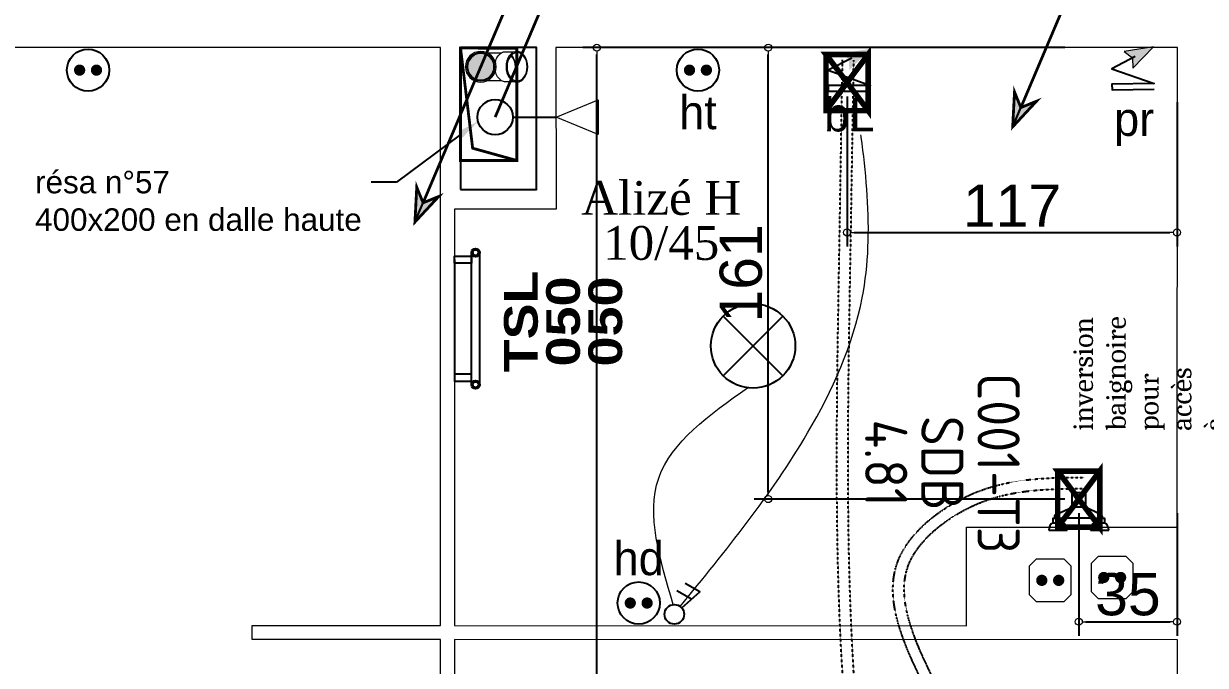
# Model space of a CAD drawing. Header units: millimetres. Extents: x 454430 to 532383, y -370512 to -310890.
# Drawn here: x 463723 to 467927, y -331088 to -328806 of the extents above; entities that cross this region are included whole.
import ezdxf
from ezdxf import colors
from ezdxf.entities.mleader import LeaderData, LeaderLine
from ezdxf.math import Vec2, Vec3

# ---------------------------------------------------------------- set-up
doc = ezdxf.new("R2010")
doc.units = ezdxf.units.MM
doc.set_wipeout_variables(frame=1)
doc.linetypes.add('prlm_ef', pattern=[0.165, 0.1, -0.065])
doc.linetypes.add('prlm_gaz', pattern=[36, 24, -3, 0, -3, 0, -3, 0, -3])
for name, color, linetype, lineweight in [('_GAZELEC-BOITE INCORPO', 36, 'Continuous', 18), ('_GAZELEC-RESERVATION', 1, 'Continuous', 18), ('_GAZELEC-RESERVATION 2', 132, 'Continuous', 18)]:
    doc.layers.add(name, color=color, linetype=linetype, lineweight=lineweight)
for name, color, linetype in [('_GAZELEC-EAU CHAUDE', 1, 'Continuous'), ('GAZ-EU FLECHE', 42, 'Continuous'), ('GAZ-FLECHE VMC', 93, 'Continuous'), ('gaz-modifications', 30, 'Continuous'), ('prlm-CHAUFF-CONV', 20, 'Continuous'), ('prlm-EAU-CHU', 42, 'Continuous'), ('prlm-EAU-EF', 161, 'Continuous'), ('prlm-EAU-EUEV', 25, 'Continuous'), ('prlm-ELEC-CFO', 201, 'Continuous'), ('prlm-GAZ', 20, 'Continuous'), ('prlm-GT', 242, 'Continuous'), ('prlm-MOD', 64, 'Continuous'), ('prlm-VMC', 93, 'Continuous')]:
    doc.layers.add(name, color=color, linetype=linetype)
doc.layers.add('prlm-xpoly', color=7, linetype='Continuous', plot=False)
doc.layers.add('prlm-ZEROPLOT', color=254, linetype='Continuous', plot=False)
doc.styles.add('Arial', font='arial.ttf')
doc.styles.add('prlm-chauff-rad', font='ariblk.ttf', dxfattribs={"height": 12})
doc.styles.add('prlm-elec-cfo', font='comic.ttf', dxfattribs={"height": 12})
doc.styles.add('prlm-mod', font='cambriaz.ttf', dxfattribs={"height": 18})
doc.styles.add('prlm-vmc', font='pala.ttf', dxfattribs={"height": 14})
doc.styles.add('prlm-xpoly', font='isocp.shx', dxfattribs={"height": 15})
doc.styles.get("Standard").update_dxf_attribs({"font": 'arial.ttf'})
doc.dimstyles.new('200', dxfattribs={"dimtxt": 150, "dimasz": 25, "dimexe": 50, "dimexo": 50, "dimgap": 20, "dimtad": 1, "dimdec": 0, "dimlfac": 0.1, "dimdsep": 46, "dimtxsty": 'Arial', "dimblk1": 'DOTBLANK', "dimblk2": 'DOTBLANK', "dimsah": 1, "dimcen": 25, "dimclrd": 5, "dimclre": 5, "dimadec": 0, "dimazin": 0, "dimtfac": 1, "dimtdec": 0, "dimtmove": 0, "dimatfit": 3, "dimldrblk": 'DOTBLANK', "dimfxl": 50, "dimtolj": 1, "dimtzin": 0, "dimarcsym": 0})

# ---------------------------------------------------------------- blocks, each defined once
blk = doc.blocks.new('xi.PCHT')
at = {"color": 0, "lineweight": 5}
blk.add_wipeout([(-7.5, -7.5), (7.5, -7.5), (7.5, 7.5), (-7.5, 7.5)], dxfattribs=at).dxf.layer = 'prlm-ELEC-CFO'
at = {"layer": 'prlm-ELEC-CFO', "color": 0, "linetype": 'ByBlock', "lineweight": 5, "const_width": 2}
for points in [[(-4, 0, 1), (-2, 0, 1)], [(2, 0, 1), (4, 0, 1)]]:
    blk.add_lwpolyline(points, format="xyb", close=True, dxfattribs=at)
at = {"layer": 'prlm-ELEC-CFO', "color": 0, "linetype": 'ByBlock', "lineweight": -2}
blk.add_circle((0, 0), 7.5, dxfattribs=at)
blk = doc.blocks.new('xi.PCHD')
at = {"color": 0, "lineweight": 5}
blk.add_wipeout([(-7.5, -7.5), (7.5, -7.5), (7.5, 7.5), (-7.5, 7.5)], dxfattribs=at).dxf.layer = 'prlm-ELEC-CFO'
at = {"layer": 'prlm-ELEC-CFO', "color": 0, "linetype": 'ByBlock', "lineweight": 5, "const_width": 2}
for points in [[(-4, 0, 1), (-2, 0, 1)], [(2, 0, 1), (4, 0, 1)]]:
    blk.add_lwpolyline(points, format="xyb", close=True, dxfattribs=at)
at = {"layer": 'prlm-ELEC-CFO', "color": 0, "linetype": 'ByBlock', "lineweight": -2}
blk.add_circle((0, 0), 7.5, dxfattribs=at)
blk = doc.blocks.new('xi.PR')
at = {"layer": 'prlm-ELEC-CFO', "lineweight": 5}
blk.add_hatch(color=0, dxfattribs=at).paths.add_polyline_path([(-3, 6), (-0.1, 3.7), (0, 0), (7.5, 7.5)])
at = {"layer": 'prlm-ELEC-CFO', "color": 0}
blk.add_lwpolyline([(0.95, 4.23), (-7.5, 0), (7.5, -5.5), (-7.5, -5.5), (-7.5, -7.5), (7.5, -7.5)], dxfattribs=at)
at = {"layer": 'prlm-ELEC-CFO', "color": 0, "lineweight": 5, "flags": 128}
blk.add_lwpolyline([(-3, 6), (-0.1, 3.7), (0, 0), (7.5, 7.5)], close=True, dxfattribs=at)
blk = doc.blocks.new('xi.DA')
at = {"layer": 'prlm-ELEC-CFO', "color": 0}
for points in [[(4.05, 1.39), (-1.17, 4.34)], [(0.61, -1.67), (7.04, 4.05), (1.81, 7.01)]]:
    blk.add_lwpolyline(points, dxfattribs=at)
blk.add_circle((-2, -4), 3.5, dxfattribs=at)
blk = doc.blocks.new('xi.PTCE')
at = {"layer": 'prlm-ELEC-CFO', "color": 0}
for points in [[(-10.61, 10.61), (10.61, -10.61)], [(10.61, 10.61), (-10.61, -10.61)]]:
    blk.add_lwpolyline(points, dxfattribs=at)
at = {"layer": 'prlm-ELEC-CFO', "color": 0, "linetype": 'ByBlock'}
blk.add_circle((0, 0), 15, dxfattribs=at)
blk = doc.blocks.new('xi.BL')
at = {"color": 0, "lineweight": 5}
blk.add_wipeout([(-7.5, -7.5), (7.5, -7.5), (7.5, 7.5), (-7.5, 7.5)], dxfattribs=at).dxf.layer = 'prlm-ELEC-CFO'
at = {"layer": 'prlm-ELEC-CFO', "lineweight": 5}
blk.add_hatch(color=0, dxfattribs=at).paths.add_polyline_path([(-3, 6), (-0.1, 3.7), (0, 0), (7.5, 7.5)])
at = {"layer": 'prlm-ELEC-CFO', "color": 0}
blk.add_lwpolyline([(0.95, 4.23), (-7.5, 0), (7.5, -5.5), (-7.5, -5.5), (-7.5, -7.5), (7.5, -7.5)], dxfattribs=at)
blk = doc.blocks.new('xi.PCGTL')
at = {"layer": 'prlm-ELEC-CFO', "color": 0, "lineweight": 0}
blk.add_lwpolyline([(-7.5, -5), (-5, -7.5), (5, -7.5), (7.5, -5), (7.5, 5), (5, 7.5), (-5, 7.5), (-7.5, 5)], close=True, dxfattribs=at)
at = {"layer": 'prlm-ELEC-CFO', "color": 0, "linetype": 'ByBlock', "lineweight": 5, "const_width": 2}
for points in [[(-4, 0, 1), (-2, 0, 1)], [(2, 0, 1), (4, 0, 1)]]:
    blk.add_lwpolyline(points, format="xyb", close=True, dxfattribs=at)
blk = doc.blocks.new('xi.PC')
at = {"color": 0, "lineweight": 5}
blk.add_wipeout([(-7.5, -7.5), (7.5, -7.5), (7.5, 7.5), (-7.5, 7.5)], dxfattribs=at).dxf.layer = 'prlm-ELEC-CFO'
at = {"layer": 'prlm-ELEC-CFO', "color": 0, "linetype": 'ByBlock', "lineweight": 5, "const_width": 2}
for points in [[(-4, 0, 1), (-2, 0, 1)], [(2, 0, 1), (4, 0, 1)]]:
    blk.add_lwpolyline(points, format="xyb", close=True, dxfattribs=at)
at = {"layer": 'prlm-ELEC-CFO', "color": 0, "linetype": 'ByBlock', "lineweight": -2}
blk.add_circle((0, 0), 7.5, dxfattribs=at)
blk = doc.blocks.new('xi.dchrob')
at = {"layer": 'prlm-MOD', "color": 161}
for p, q in [((8.16, -2.3), (8.16, 2.3)), ((13.38, 1.16), (13.38, -1.16))]:
    blk.add_line(p, q, dxfattribs=at)
for points in [[(0, 10.66), (0, 4.16)], [(4.19, -5.66), (4.19, 5.66)], [(5.77, 7.56), (8.16, 2.38)], [(0, -4.16), (0, -10.66)], [(5.77, -7.26), (8.16, -2.37)]]:
    blk.add_lwpolyline(points, dxfattribs=at)
for points in [[(2.5, 9.16), (4.19, 9.16), (4.19, 5.66), (2.5, 5.66)], [(13.38, -2.37), (8.16, -2.37), (8.16, 2.38), (13.38, 2.38)], [(2.5, -5.66), (4.19, -5.66), (4.19, -9.16), (2.5, -9.16)]]:
    blk.add_lwpolyline(points, close=True, dxfattribs=at)
for centre, radius, start, end in [((0, 7.41), 3.25, 32.579, 90), ((4.65, 7.56), 1.13, 0, 114.0743), ((0, 7.41), 3.25, 270, 327.421), ((0, -7.41), 3.25, 32.579, 90), ((4.65, -7.26), 1.13, 245.9257, 360), ((0, -7.41), 3.25, 270, 327.421)]:
    blk.add_arc(centre, radius, start, end, dxfattribs=at)
blk = doc.blocks.new('xi.eu')
at = {"layer": 'prlm-EAU-EUEV', "linetype": 'ByBlock', "lineweight": -2}
h = blk.add_hatch(color=0, dxfattribs=at)
edge = h.paths.add_edge_path()
edge.add_arc((0, 0), 5, 0, 360)
at = {"layer": 'prlm-EAU-EUEV', "color": 0, "linetype": 'ByBlock', "lineweight": 5}
blk.add_circle((0, 0), 5, dxfattribs=at)
blk = doc.blocks.new('xi.cee1')
at = {"layer": 'prlm-EAU-CHU', "color": 0, "lineweight": 13}
for p, q in [((7.43, 5), (2.17, 5)), ((12.09, 5.34), (8.77, 5.34)), ((2.17, -5), (7.43, -5)), ((8.77, -5.34), (12.09, -5.34))]:
    blk.add_line(p, q, dxfattribs=at)
for radius in [5.45, 4.69]:
    blk.add_circle((0, 0), radius, dxfattribs=at)
for centre, radius, start, end in [((10.09, 0.78), 4.99, 122.4397, 169.5051), ((8.79, 2.49), 2.86, 90.508, 118.9381), ((6.35, 0), 5.87, 317.8112, 42.1667), ((6.14, 0), 6.3, 318.9248, 41.0752), ((10.09, -0.78), 4.99, 190.4949, 237.5603), ((8.79, -2.49), 2.86, 241.0619, 269.492)]:
    blk.add_arc(centre, radius, start, end, dxfattribs=at)
for centre, major_axis, ratio in [((12.84, 0), (0, -5.44), 0.708306), ((12.94, 0), (0, -5.05), 0.707331)]:
    blk.add_ellipse(centre, major_axis=major_axis, ratio=ratio, dxfattribs=at)
blk = doc.blocks.new('xi.be')
at = {"layer": 'prlm-VMC', "color": 0, "linetype": 'ByBlock', "lineweight": 5, "flags": 128}
blk.add_lwpolyline([(-6.17, -15), (6.17, -15), (0, 0)], close=True, dxfattribs=at)
at = {"layer": 'prlm-VMC', "color": 0, "linetype": 'ByBlock', "lineweight": 5}
blk.add_solid([(0, -1), (5.17, -14), (-5.17, -14), (0, -1)], dxfattribs=at)
blk = doc.blocks.new('xi.tsl-050-050')
at = {"layer": 'prlm-CHAUFF-CONV', "linetype": 'ByBlock', "lineweight": -2}
h = blk.add_hatch(color=0, dxfattribs=at)
edge = h.paths.add_edge_path()
edge.add_arc((-23.5, 7.5), 1.5, 0, 360)
edge = h.paths.add_edge_path(flags=17)
edge.add_arc((-23.5, 7.5), 1, 0, 360)
edge = h.paths.add_edge_path()
edge.add_arc((23.5, 7.5), 1.5, 0, 360)
edge = h.paths.add_edge_path(flags=17)
edge.add_arc((23.5, 7.5), 1, 0, 360)
at = {"layer": 'prlm-CHAUFF-CONV', "color": 0, "linetype": 'ByBlock', "lineweight": -2, "flags": 128}
for points in [[(23.5, 9), (-23.5, 9)], [(23.5, 6), (-23.5, 6)]]:
    blk.add_lwpolyline(points, dxfattribs=at)
at = {"layer": 'prlm-CHAUFF-CONV', "color": 0, "linetype": 'ByBlock', "lineweight": -2}
for points in [[(-19.73, 0), (-22.27, 0), (-22.27, 6), (-19.73, 6)], [(19.73, 0), (22.27, 0), (22.27, 6), (19.73, 6)]]:
    blk.add_lwpolyline(points, close=True, dxfattribs=at)
for centre, radius in [((-23.5, 7.5), 1.5), ((-23.5, 7.5), 1), ((23.5, 7.5), 1.5), ((23.5, 7.5), 1)]:
    blk.add_circle(centre, radius, dxfattribs=at)
at = {"layer": 'prlm-ZEROPLOT', "linetype": 'ByBlock', "lineweight": -2, "flags": 128}
blk.add_lwpolyline([(-21, 0), (21, 0)], dxfattribs=at)
blk = doc.blocks.new('FLECHE2')
h = blk.add_hatch(color=256)
h.dxf.hatch_style = 1
h.paths.add_polyline_path([(496271.9, -370023.3), (496278.4, -369899.2), (496300.9, -369954.8), (496356.5, -369932.3)])
at = {"const_width": 10}
for points in [[(496066.7, -370507.2), (496300.9, -369954.8), (496356.5, -369932.3), (496271.9, -370023.3), (496300.9, -369954.8), (496278.4, -369899.2), (496271.9, -370023.3), (496356.5, -369932.3), (496300.9, -369954.8), (496278.4, -369899.2), (496271.9, -370023.3)], [(496271.9, -370023.3), (496278.4, -369899.2), (496300.9, -369954.8), (496356.5, -369932.3), (496271.9, -370023.3)]]:
    blk.add_lwpolyline(points, dxfattribs=at)
blk = doc.blocks.new('FLECHE1')
h = blk.add_hatch(color=256)
h.dxf.hatch_style = 1
h.paths.add_polyline_path([(495907.1, -370439.6), (495913.6, -370315.5), (495936.1, -370371.1), (495991.7, -370348.6)])
for p, q in [((495907.1, -370439.6), (496141.3, -369887.2)), ((495913.6, -370315.5), (495907.1, -370439.6)), ((495913.6, -370315.5), (495907.1, -370439.6)), ((495991.7, -370348.6), (495907.1, -370439.6)), ((495907.1, -370439.6), (495991.7, -370348.6)), ((495936.1, -370371.1), (495913.6, -370315.5)), ((495936.1, -370371.1), (495913.6, -370315.5)), ((495936.1, -370371.1), (495991.7, -370348.6)), ((495991.7, -370348.6), (495936.1, -370371.1)), ((495907.1, -370439.6), (495936.1, -370371.1))]:
    blk.add_line(p, q)
at = {"const_width": 10}
for points in [[(495936.1, -370371.1), (496141.3, -369887.2)], [(495907.1, -370439.6), (495913.6, -370315.5), (495936.1, -370371.1), (495991.7, -370348.6), (495907.1, -370439.6)]]:
    blk.add_lwpolyline(points, dxfattribs=at)
blk = doc.blocks.new('_DOTBLANK')
at = {"color": 0, "linetype": 'ByBlock'}
blk.add_line((-0.5, 0), (-1, 0), dxfattribs=at)
blk.add_circle((0, 0), 0.5, dxfattribs=at)
blk = doc.blocks.new('*D135')
at = {"layer": '_GAZELEC-BOITE INCORPO', "color": 5, "lineweight": -2, "transparency": 16777216}
for p, q in [((466652.1, -329065.4), (466652.1, -329598.5)), ((467825.7, -329084.7), (467825.7, -329598.5)), ((466677.1, -329548.5), (467800.7, -329548.5))]:
    blk.add_line(p, q, dxfattribs=at)
at = {"layer": '_GAZELEC-BOITE INCORPO', "color": 5, "lineweight": -2, "transparency": 16777216, "xscale": 25, "yscale": 25, "zscale": 25, "rotation": 180}
blk.add_blockref('_DOTBLANK', (466652.1, -329548.5), dxfattribs=at)
at = {"layer": '_GAZELEC-BOITE INCORPO', "color": 5, "lineweight": -2, "transparency": 16777216, "xscale": 25, "yscale": 25, "zscale": 25}
blk.add_blockref('_DOTBLANK', (467825.7, -329548.5), dxfattribs=at)
at = {"layer": '_GAZELEC-BOITE INCORPO', "color": 0, "transparency": 16777216, "insert": (467238.9, -329453.2), "char_height": 150, "attachment_point": 5, "style": 'Arial'}
blk.add_mtext('\\A1;117', dxfattribs=at)
blk = doc.blocks.new('*D136')
at = {"layer": '_GAZELEC-BOITE INCORPO', "color": 5, "lineweight": -2, "transparency": 16777216}
for p, q in [((467476.2, -330546.9), (467476.2, -330982.8)), ((467825.8, -330546.9), (467825.8, -330982.8)), ((467501.2, -330932.8), (467800.8, -330932.8))]:
    blk.add_line(p, q, dxfattribs=at)
at = {"layer": '_GAZELEC-BOITE INCORPO', "color": 5, "lineweight": -2, "transparency": 16777216, "xscale": 25, "yscale": 25, "zscale": 25, "rotation": 180}
blk.add_blockref('_DOTBLANK', (467476.2, -330932.8), dxfattribs=at)
at = {"layer": '_GAZELEC-BOITE INCORPO', "color": 5, "lineweight": -2, "transparency": 16777216, "xscale": 25, "yscale": 25, "zscale": 25}
blk.add_blockref('_DOTBLANK', (467825.8, -330932.8), dxfattribs=at)
at = {"layer": '_GAZELEC-BOITE INCORPO', "color": 0, "transparency": 16777216, "insert": (467651, -330836.1), "char_height": 150, "attachment_point": 5, "style": 'Arial'}
blk.add_mtext('\\A1;35', dxfattribs=at)
blk = doc.blocks.new('*D137')
at = {"layer": '_GAZELEC-BOITE INCORPO', "color": 5, "lineweight": -2, "transparency": 16777216}
for p, q in [((467426.2, -328891.2), (466321.6, -328891.2)), ((466371.6, -330471.9), (466371.6, -328916.2)), ((467426.2, -330496.9), (466321.6, -330496.9))]:
    blk.add_line(p, q, dxfattribs=at)
at = {"layer": '_GAZELEC-BOITE INCORPO', "color": 5, "lineweight": -2, "transparency": 16777216, "xscale": 25, "yscale": 25, "zscale": 25}
for p, rotation in [((466371.6, -328891.2), 90), ((466371.6, -330496.9), 270)]:
    blk.add_blockref('_DOTBLANK', p, dxfattribs=dict(at, rotation=rotation))
at = {"layer": '_GAZELEC-BOITE INCORPO', "color": 0, "transparency": 16777216, "insert": (466275, -329694.1), "char_height": 150, "attachment_point": 5, "rotation": 90, "style": 'Arial'}
blk.add_mtext('\\A1;161', dxfattribs=at)
blk = doc.blocks.new('*D140')
at = {"layer": '_GAZELEC-BOITE INCORPO', "color": 5, "lineweight": -2, "transparency": 16777216}
for p, q in [((467331.6, -328891.2), (465712, -328891.2)), ((465762, -333898.9), (465762, -328916.2)), ((467331.6, -333923.9), (465712, -333923.9))]:
    blk.add_line(p, q, dxfattribs=at)
at = {"layer": '_GAZELEC-BOITE INCORPO', "color": 5, "lineweight": -2, "transparency": 16777216, "xscale": 25, "yscale": 25, "zscale": 25}
for p, rotation in [((465762, -328891.2), 90), ((465762, -333923.9), 270)]:
    blk.add_blockref('_DOTBLANK', p, dxfattribs=dict(at, rotation=rotation))
at = {"layer": '_GAZELEC-BOITE INCORPO', "color": 0, "transparency": 16777216, "insert": (465665.3, -331407.6), "char_height": 150, "attachment_point": 5, "rotation": 90, "style": 'Arial'}
blk.add_mtext('\\A1;503', dxfattribs=at)

msp = doc.modelspace()

# ---------------------------------------------------------------- linework, layer by layer
at = {"layer": '_GAZELEC-BOITE INCORPO', "const_width": 20}
msp.add_lwpolyline([(467451.2, -330396.9), (467401.2, -330396.9), (467401.2, -330596.9), (467551.2, -330596.9), (467551.2, -330396.9), (467401.2, -330396.9), (467551.2, -330596.9), (467551.2, -330396.9), (467401.2, -330596.9)], dxfattribs=at)
at = {"layer": '_GAZELEC-EAU CHAUDE', "linetype": 'prlm_ef'}
msp.add_spline([(467231, -334034.3), (467231, -333778.9), (466996.4, -331302.3), (466835, -330712.6), (467126, -330466.7), (467495.1, -330419.3)], degree=3, dxfattribs=at)
at = {"layer": '_GAZELEC-RESERVATION 2', "const_width": 10}
msp.add_lwpolyline([(465277.2, -328892.5), (465277.2, -329292.5), (465477.2, -329292.5), (465477.2, -328893.6), (465277.2, -328892.5), (465320.3, -329248.9), (465477.2, -329292.5)], dxfattribs=at)
at = {"layer": 'prlm-EAU-EF', "linetype": 'prlm_ef'}
msp.add_open_spline([(467271, -334034.1), (467270.7, -333983.5), (467270.4, -333932.9), (467270.4, -333852.3), (467270.6, -333822.2), (467271, -333778.3), (467271.2, -333764.6), (467271.6, -333737.1), (467271.9, -333723.3), (467272.8, -333682.1), (467273.5, -333654.6), (467276.1, -333572.2), (467278.3, -333517.4), (467285.5, -333352.7), (467291.4, -333243.1), (467301.8, -333023.5), (467306.4, -332913.7), (467310.7, -332693.5), (467310.5, -332583.2), (467301.8, -332361.7), (467293.4, -332250.6), (467264.8, -332027.4), (467244.7, -331915.3), (467189.3, -331689.9), (467154, -331576.6), (467103.2, -331446.7), (467096.8, -331430.7), (467076.9, -331382.6), (467062.9, -331350.5), (467043.9, -331309.2), (467039.7, -331300.1), (467032.7, -331285.3), (467029.9, -331279.6), (467024.5, -331268.3), (467021.7, -331262.6), (467013.5, -331245.6), (467007.9, -331234.4), (466991.1, -331200.6), (466979.9, -331178.3), (466957.8, -331133.9), (466947, -331111.9), (466926.5, -331068.5), (466916.8, -331047), (466899, -331004.7), (466890.9, -330983.9), (466876.9, -330943.1), (466870.9, -330923.2), (466862.7, -330888.3), (466859.9, -330873.3), (466856.2, -330843.9), (466855.3, -330829.7), (466855.4, -330804.5), (466856.1, -330793.4), (466859, -330771.8), (466861.2, -330761.2), (466865.4, -330746.3), (466866.8, -330741.8), (466869.5, -330734.2), (466870.7, -330731.1), (466874.4, -330721.9), (466877.2, -330715.8), (466883.5, -330703.5), (466887, -330697.4), (466897.9, -330679.8), (466906.1, -330668.4), (466924.4, -330646.1), (466934.5, -330635.1), (466956.4, -330613.8), (466968.2, -330603.5), (466993.1, -330583.7), (467006.2, -330574.2), (467038.9, -330552.6), (467059, -330540.9), (467091.7, -330524.4), (467103.9, -330518.8), (467122.8, -330510.8), (467129.4, -330508.1), (467141.2, -330503.7), (467146.3, -330501.8), (467156.6, -330498.2), (467161.8, -330496.5), (467177.3, -330491.6), (467187.7, -330488.7), (467221.2, -330480.1), (467244.4, -330475.5), (467291.3, -330468.4), (467314.9, -330465.9), (467362.7, -330462.3), (467386.8, -330461.2), (467435.5, -330459.9), (467460, -330459.6), (467488.3, -330459.3), (467491.9, -330459.3), (467495.4, -330459.3)], degree=3, knots=[0, 0, 0, 0, 151.734141, 151.734141, 242.674694, 242.674694, 284.249171, 284.249171, 325.823649, 325.823649, 408.972605, 408.972605, 575.270516, 575.270516, 907.866338, 907.866338, 1240.46216, 1240.46216, 1573.057982, 1573.057982, 1905.653803, 1905.653803, 2238.249625, 2238.249625, 2570.845447, 2570.845447, 2617.552566, 2617.552566, 2710.966802, 2710.966802, 2737.48166, 2737.48166, 2753.948686, 2753.948686, 2770.415712, 2770.415712, 2803.349764, 2803.349764, 2869.217869, 2869.217869, 2935.085974, 2935.085974, 3000.954079, 3000.954079, 3066.822184, 3066.822184, 3132.690289, 3132.690289, 3184.938094, 3184.938094, 3237.185898, 3237.185898, 3279.784469, 3279.784469, 3322.38304, 3322.38304, 3341.108846, 3341.108846, 3354.027864, 3354.027864, 3379.865902, 3379.865902, 3405.703939, 3405.703939, 3454.394874, 3454.394874, 3503.085809, 3503.085809, 3551.776744, 3551.776744, 3600.467679, 3600.467679, 3669.27841, 3669.27841, 3709.647355, 3709.647355, 3731.257627, 3731.257627, 3748.109382, 3748.109382, 3764.961137, 3764.961137, 3798.664648, 3798.664648, 3873.216728, 3873.216728, 3947.768807, 3947.768807, 4022.320887, 4022.320887, 4096.872967, 4096.872967, 4107.620902, 4107.620902, 4107.620902, 4107.620902], dxfattribs=at)
at = {"layer": 'prlm-ELEC-CFO', "lineweight": 13}
msp.add_spline([(464982.7, -332121.2), (464628, -331311.8), (463405.2, -331195.2), (462986.6, -330411.4)], degree=3, dxfattribs=at)
at = {"layer": 'prlm-GT', "ltscale": 50}
msp.add_lwpolyline([(465276.5, -329395.9), (465547.2, -329395.9), (465547.2, -328891.2), (465276.5, -328891.2)], close=True, dxfattribs=at)
at = {"layer": 'prlm-VMC'}
msp.add_lwpolyline([(465462.9, -329138.4), (465617.2, -329138.4)], dxfattribs=at)
msp.add_circle((465400.4, -329138.4), 62.5, dxfattribs=at)
at = {"layer": 'prlm-xpoly', "lineweight": 0}
for points in [[(465206.5, -328891.2), (460981.8, -328891.2), (460981.8, -332196.2), (465205.9, -332196.2), (465205.9, -330996.2), (464535.9, -330996.5), (464535.9, -330946.5), (465206.2, -330946.2)], [(467827, -328891.2), (465616.6, -328891.2), (465617.2, -329465.9), (465255.9, -329465.9), (465255.9, -330946.2), (467077.2, -330946.9), (467077.2, -330596.9), (467826.5, -330596.9)], [(465255.9, -334693.2), (466377.6, -334691.5), (466377.8, -332450.5), (467827, -332450.5), (467826.9, -330997), (465256.1, -330996.4), (465256, -333431.2), (464586.3, -333431.4), (464586.3, -334493.2), (465255.8, -334493.2)]]:
    msp.add_lwpolyline(points, close=True, dxfattribs=at)

# ---------------------------------------------------------------- block references
at = {"layer": 'GAZ-EU FLECHE'}
for name, p in [('FLECHE2', (-30717.5, 41548)), ('FLECHE1', (-28665.9, 41266.7)), ('FLECHE1', (-30792.1, 40928))]:
    msp.add_blockref(name, p, dxfattribs=at)
at = {"layer": 'GAZ-FLECHE VMC', "rotation": 180}
msp.add_blockref('FLECHE1', (961541.7, -699025.6), dxfattribs=at)
at = {"layer": 'prlm-CHAUFF-CONV', "xscale": 10, "yscale": 10, "zscale": 10, "rotation": 269.9999933324817}
msp.add_blockref('xi.tsl-050-050', (465255.9, -329855), dxfattribs=at)
at = {"layer": 'prlm-EAU-CHU', "xscale": -10, "yscale": 10, "zscale": 10, "rotation": 180}
msp.add_blockref('xi.cee1', (465349.2, -328959.2), dxfattribs=at)
at = {"layer": 'prlm-EAU-EUEV', "xscale": -10, "yscale": 10, "zscale": 10, "rotation": 180}
msp.add_blockref('xi.eu', (465349.2, -328959.2), dxfattribs=at)
at = {"layer": 'prlm-ELEC-CFO', "xscale": 9.999999999999998, "yscale": 9.999999999999998, "zscale": 9.999999999999998, "rotation": 1.028601859624398}
msp.add_blockref('xi.PR', (467668.4, -328964.8), dxfattribs=at)
at = {"layer": 'prlm-ELEC-CFO', "xscale": 10, "yscale": 10, "zscale": 10}
for name, p in [('xi.PTCE', (466317.7, -329951.9)), ('xi.PCGTL', (467374.7, -330785.7)), ('xi.PCGTL', (467595.1, -330775.4))]:
    msp.add_blockref(name, p, dxfattribs=at)
at = {"layer": 'prlm-MOD', "xscale": 10, "yscale": 10, "zscale": 10, "rotation": 89.99999999999947}
msp.add_blockref('xi.dchrob', (467476.2, -330606.9), dxfattribs=at)
at = {"layer": 'prlm-VMC', "xscale": -10, "yscale": 10, "zscale": 10, "rotation": 89.99999999999977}
msp.add_blockref('xi.be', (465617.2, -329138.4), dxfattribs=at)

# ---------------------------------------------------------------- texts
at = {"layer": 'gaz-modifications', "insert": (467456.9, -330253.6), "char_height": 70, "width": 6.631, "attachment_point": 1, "rotation": 90, "style": 'prlm-mod'}
msp.add_mtext('inversion baignoire\\Ppour accès à la trappe', dxfattribs=at)
at = {"layer": 'prlm-xpoly', "lineweight": 20, "insert": (466991, -330369.2), "char_height": 150, "attachment_point": 5, "rotation": 270, "line_spacing_factor": 0.8, "style": 'prlm-xpoly'}
msp.add_mtext('C001-T3\\PSDB\\P4.81', dxfattribs=at)

# ---------------------------------------------------------------- dimensions: what is measured, and where the dimension line sits
at = {"layer": '_GAZELEC-BOITE INCORPO'}
dim = msp.add_linear_dim(base=(467825.8, -330932.8), p1=(467476.2, -330496.9), p2=(467825.8, -330496.9), dimstyle='200', dxfattribs=at)
dim.commit()
dim.dimension.update_dxf_attribs({"geometry": '*D136', "text_midpoint": (467651, -330836.1)})

# ---------------------------------------------------------------- next in the draw order: block references
at = {"layer": 'prlm-ELEC-CFO', "xscale": 10, "yscale": 10, "zscale": 10}
msp.add_blockref('xi.PC', (463952.3, -328971.2), dxfattribs=at)

# ---------------------------------------------------------------- next in the draw order: texts
at = {"layer": 'prlm-CHAUFF-CONV', "lineweight": 20, "insert": (465642.7, -329865), "char_height": 120, "width": 328.236, "attachment_point": 5, "rotation": 90, "line_spacing_factor": 0.75, "style": 'prlm-chauff-rad', "bg_fill": 3, "box_fill_scale": 1.1, "bg_fill_color": 256, "bg_fill_transparency": 0}
msp.add_mtext('TSL\\P050\\P050', dxfattribs=at)
at = {"layer": 'prlm-ELEC-CFO', "lineweight": 20, "char_height": 120, "attachment_point": 5, "line_spacing_factor": 0.8, "style": 'prlm-elec-cfo', "bg_fill": 3, "box_fill_scale": 1.1, "bg_fill_color": 256, "bg_fill_transparency": 0}
for s, insert in [('ht', (466121.7, -329122)), ('pr', (467673.2, -329163.2)), ('hd', (465910.9, -330708.1))]:
    msp.add_mtext(s, dxfattribs=dict(at, insert=insert))

# ---------------------------------------------------------------- next in the draw order: linework, layer by layer
at = {"layer": 'prlm-EAU-EF', "linetype": 'prlm_ef'}
msp.add_spline([(469537.5, -337298.6), (469305.9, -337274.4), (468518.5, -336551.9), (468409.5, -335720.4), (468409.5, -334017.4), (468409.5, -330530.4), (468409.5, -327421.7), (468125.1, -326012.6), (467480.7, -324733.9), (467288, -324046.9), (467263.6, -323572.3)], degree=3, dxfattribs=at)
at = {"layer": 'prlm-GAZ', "linetype": 'prlm_gaz', "ltscale": 0.8}
msp.add_spline([(469539.1, -336937), (469325.1, -336937), (468804.5, -336861.6), (468612.2, -336687.4), (468526.3, -336490.8), (468443.1, -335828.3), (468443.1, -335215), (468443.1, -334686.8), (468443.1, -333559.3), (468443.1, -332127.6), (468459.4, -330390.7), (468475.3, -329559.6), (468492.2, -328758.8), (468485.9, -328028.1), (468445.8, -327395.3), (468343.8, -326599.6), (468193.7, -326068.9), (467659.4, -324996.6), (467392.9, -324348.7), (467320.8, -323968.5), (467295.8, -323562.5)], degree=3, dxfattribs=at)

# ---------------------------------------------------------------- next in the draw order: block references
at = {"layer": 'prlm-ELEC-CFO', "xscale": 10, "yscale": 10, "zscale": 10}
for name, p in [('xi.PCHT', (466121.7, -328971.2)), ('xi.PCHD', (465910.9, -330866.4))]:
    msp.add_blockref(name, p, dxfattribs=at)

# ---------------------------------------------------------------- next in the draw order: linework, layer by layer
at = {"layer": 'prlm-ELEC-CFO', "lineweight": 13}
for points in [[(466058.4, -330878.3), (466511.9, -330261.1), (466706, -329780.9), (466679.6, -329046.2)], [(466033.7, -330871.7), (465982, -330422.3), (466298, -330100.6)]]:
    msp.add_spline(points, degree=3, dxfattribs=at)

# ---------------------------------------------------------------- next in the draw order: block references
at = {"layer": 'prlm-ELEC-CFO', "xscale": 10, "yscale": 10, "zscale": 10}
msp.add_blockref('xi.DA', (466057.7, -330866.5), dxfattribs=at)

# ---------------------------------------------------------------- next in the draw order: texts
at = {"layer": 'prlm-ELEC-CFO', "lineweight": 20, "insert": (466659.9, -329130), "char_height": 120, "attachment_point": 5, "line_spacing_factor": 0.8, "style": 'prlm-elec-cfo', "bg_fill": 3, "box_fill_scale": 1.1, "bg_fill_color": 256, "bg_fill_transparency": 0}
msp.add_mtext('bL', dxfattribs=at)
at = {"layer": 'prlm-VMC', "ltscale": 25, "insert": (465991.1, -329506.7), "char_height": 120, "width": 586.147, "attachment_point": 5, "line_spacing_factor": 0.8, "style": 'prlm-vmc', "bg_fill": 2}
msp.add_mtext('Alizé H 10/45', dxfattribs=at)

# ---------------------------------------------------------------- next in the draw order: block references
at = {"layer": 'prlm-ELEC-CFO', "xscale": 10, "yscale": 10, "zscale": 10}
msp.add_blockref('xi.BL', (466659.9, -328971.2), dxfattribs=at)

# ---------------------------------------------------------------- next in the draw order: leaders
at = {"layer": '_GAZELEC-RESERVATION', "color": 6}
ml = msp.add_multileader_mtext('Standard', dxfattribs=at)
ml.set_content('résa n°57\\P400x200 en dalle haute', color=6)
ml.set_leader_properties()
ml.build(insert=Vec2(0, 0))
ml.multileader.update_dxf_attribs({"has_text_frame": 1, "arrow_head_size": 80, "scale": 20})
ctx = ml.context
ctx.base_point, ctx.scale, ctx.char_height, ctx.arrow_head_size, ctx.landing_gap_size, ctx.plane_origin = Vec3(463723.9, -329370), 20, 80, 80, 40, Vec3(458175.4, -329171.7)
notes = []
notes.append((ctx, [(0, (1, 1, 0), (465049.7, -329370), (-1, 0), 89.8, [(0, [(465340.3, -329152.9)], 0, [])])]))
ctx.mtext.insert, ctx.mtext.width, ctx.mtext.flow_direction = Vec3(463763.9, -329329.4), 1568.85, 5
for ctx, leaders in notes:
    for number, flags, end, landing, length, lines in leaders:
        leader = LeaderData()
        leader.index, (leader.has_last_leader_line, leader.has_dogleg_vector, leader.attachment_direction) = number, flags
        leader.last_leader_point, leader.dogleg_vector, leader.dogleg_length = Vec3(end), Vec3(landing), length
        for number, points, colour, breaks in lines:
            line = LeaderLine()
            line.index, line.vertices, line.color, line.breaks = number, Vec3.list(points), colors.encode_raw_color(colour), breaks
            leader.lines.append(line)
        ctx.leaders.append(leader)

# ---------------------------------------------------------------- next in the draw order: linework, layer by layer
at = {"layer": '_GAZELEC-BOITE INCORPO', "const_width": 20}
msp.add_lwpolyline([(466627.1, -328915.4), (466577.1, -328915.4), (466577.1, -329115.3), (466727.1, -329115.4), (466727.1, -328915.4), (466577.1, -328915.4), (466727.1, -329115.4), (466727.1, -328915.4), (466577.1, -329115.3)], dxfattribs=at)
at = {"layer": '_GAZELEC-EAU CHAUDE', "linetype": 'prlm_ef'}
msp.add_spline([(467168.7, -334024.4), (467168.7, -333908.3), (466792.4, -332227.9), (466623.9, -329658.4), (466635.9, -328935)], degree=3, dxfattribs=at)
at = {"layer": 'prlm-EAU-EF', "linetype": 'prlm_ef'}
msp.add_open_spline([(467208.7, -334024.8), (467208.9, -334009.4), (467209, -333993.9), (467209.1, -333964.3), (467209.1, -333950.2), (467209, -333928.6), (467208.9, -333921.1), (467208.7, -333907.1), (467208.6, -333900.7), (467208.3, -333887.9), (467208.1, -333881.5), (467207.5, -333862.3), (467207, -333849.5), (467205.2, -333811.2), (467203.5, -333785.7), (467197.5, -333709.5), (467191.9, -333658.9), (467171.6, -333510.6), (467153.4, -333413.4), (467110.3, -333220.3), (467085.5, -333124.4), (467032.7, -332933.2), (467004.6, -332838), (466948.5, -332647.8), (466920.4, -332552.9), (466884.1, -332423), (466874.6, -332388.1), (466858.2, -332326.2), (466851.2, -332299.4), (466840, -332254.4), (466835.5, -332236.2), (466821.3, -332176.6), (466811.9, -332135.2), (466785.3, -332010.5), (466769.6, -331927.1), (466728, -331676), (466707.5, -331507.4), (466677.6, -331168.7), (466668.2, -330998.6), (466654.9, -330590.8), (466654.6, -330352.7), (466657.7, -330054.8), (466658.5, -329995), (466660.2, -329877.3), (466661.2, -329819.3), (466662.8, -329721.4), (466663.5, -329681.3), (466664.9, -329601.2), (466665.6, -329561.2), (466667.6, -329441.1), (466668.9, -329361.2), (466672.1, -329166), (466674, -329050.8), (466675.9, -328935.7)], degree=3, knots=[0, 0, 0, 0, 46.181414, 46.181414, 88.049033, 88.049033, 110.274317, 110.274317, 129.209404, 129.209404, 148.14449, 148.14449, 186.014663, 186.014663, 261.75501, 261.75501, 413.235702, 413.235702, 707.654707, 707.654707, 1002.073712, 1002.073712, 1296.492716, 1296.492716, 1590.911721, 1590.911721, 1699.271056, 1699.271056, 1782.490776, 1782.490776, 1838.726243, 1838.726243, 1966.78066, 1966.78066, 2222.889494, 2222.889494, 2735.107162, 2735.107162, 3247.32483, 3247.32483, 3959.077959, 3959.077959, 4137.856871, 4137.856871, 4311.050357, 4311.050357, 4430.96647, 4430.96647, 4550.882583, 4550.882583, 4790.714808, 4790.714808, 5136.649238, 5136.649238, 5136.649238, 5136.649238], dxfattribs=at)

# ---------------------------------------------------------------- next in the draw order: dimensions: what is measured, and where the dimension line sits
at = {"layer": '_GAZELEC-BOITE INCORPO'}
for base, p1, p2, picture, middle in [((465762, -328891.2), (467381.6, -333923.9), (467381.6, -328891.2), '*D140', (465665.3, -331407.6)), ((466371.6, -328891.2), (467476.2, -330496.9), (467476.2, -328891.2), '*D137', (466275, -329694.1))]:
    dim = msp.add_linear_dim(base=base, p1=p1, p2=p2, angle=90, dimstyle='200', dxfattribs=at)
    dim.commit()
    dim.dimension.update_dxf_attribs({"geometry": picture, "text_midpoint": middle})
dim = msp.add_linear_dim(base=(467825.7, -329548.5), p1=(466652.1, -329015.4), p2=(467825.7, -329034.7), dimstyle='200', dxfattribs=at)
dim.commit()
dim.dimension.update_dxf_attribs({"geometry": '*D135', "text_midpoint": (467238.9, -329453.2)})

doc.saveas('drawing.dxf')
